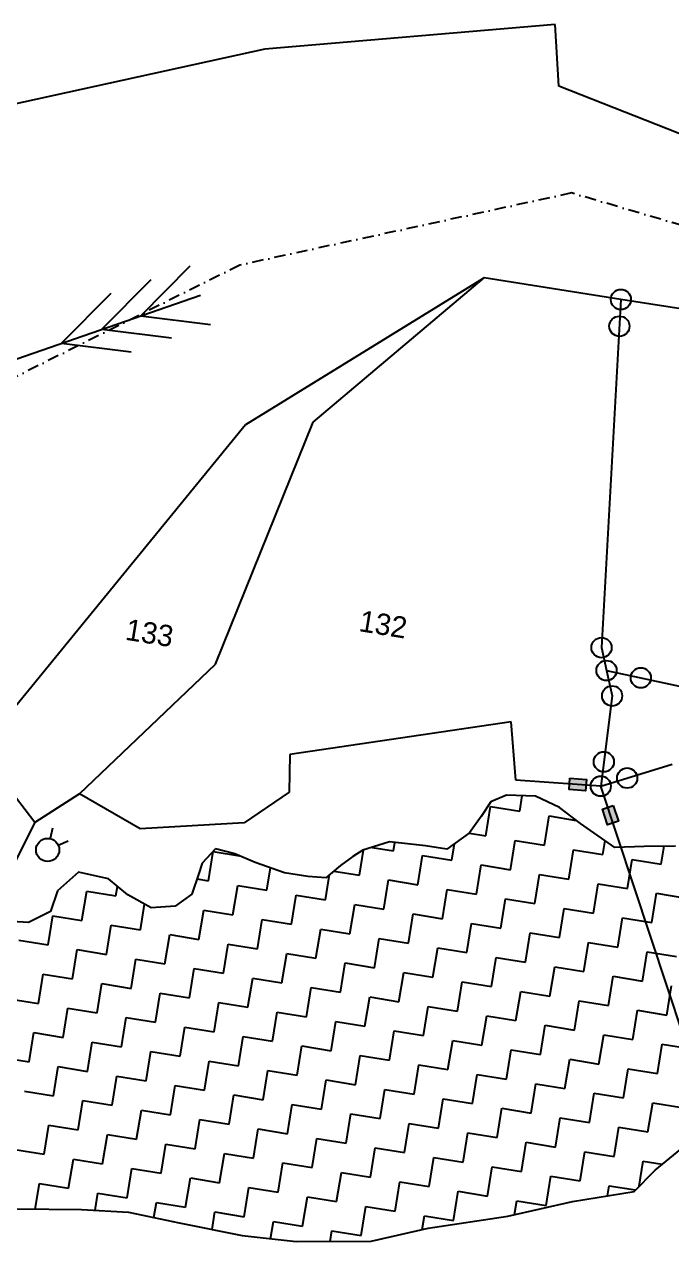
# Model space of a CAD drawing. Header units: metres. Extents: x 318079 to 324759, y 1863980 to 1868406.
# Drawn here: x 319495 to 319785, y 1867773 to 1868319 of the extents above; entities that cross this region are included whole.
import ezdxf

# ---------------------------------------------------------------- set-up
doc = ezdxf.new("R2010")
doc.units = ezdxf.units.M
doc.linetypes.add('DASHDOT', pattern=[1, 0.5, -0.25, 0, -0.25])
for name, color, linetype in [('POLY_HATCH', 12, 'Continuous'), ('POLY_PARCEL', 6, 'Continuous'), ('POLY_WATER', 4, 'Continuous'), ('TEXT_PARCEL', 7, 'Continuous'), ('V_BOUND_STREAM_LINE', 7, 'DASHDOT')]:
    doc.layers.add(name, color=color, linetype=linetype)
doc.styles.add('TEXT_MAP', font='')
doc.styles.get('TEXT_MAP').set_extended_font_data('Kruti Dev 050')

msp = doc.modelspace()

# ---------------------------------------------------------------- hatches: boundary and pattern name
for points in [[(319746.58, 1867975.32), (319746.95, 1867980.42), (319739.58, 1867980.95), (319739.21, 1867975.85)], [(319756.45, 1867960.07), (319761.31, 1867961.68), (319758.99, 1867968.69), (319754.13, 1867967.09)]]:
    msp.add_hatch(color=256).paths.add_polyline_path(points)

# ---------------------------------------------------------------- linework, layer by layer
for points in [[(319547.33, 1868188.26), (319569.46, 1868210.63)], [(319529.87, 1868182.21), (319551.99, 1868204.58)], [(319390.4, 1868133.87), (319574.01, 1868197.5)], [(319511.83, 1868175.96), (319533.96, 1868198.33)], [(319547.33, 1868188.26), (319578.55, 1868184.38)], [(319529.87, 1868182.21), (319561.09, 1868178.33)], [(319511.83, 1868175.96), (319543.06, 1868172.08)], [(319507.7, 1867958.54), (319506.68, 1867953.89)], [(319514.74, 1867952.68), (319510.35, 1867950.83)]]:
    msp.add_lwpolyline(points)
for points in [[(319739.58, 1867980.95), (319746.95, 1867980.42), (319746.58, 1867975.32), (319739.21, 1867975.85)], [(319758.99, 1867968.69), (319761.31, 1867961.68), (319756.45, 1867960.07), (319754.13, 1867967.09)]]:
    msp.add_lwpolyline(points, close=True)
for centre, radius in [((319762.44, 1868195.55), 4.52), ((319761.77, 1868183.54), 4.52), ((319753.73, 1868039.5), 4.52), ((319756, 1868029.23), 4.52), ((319771.37, 1868025.97), 4.52), ((319758.5, 1868017.85), 4.52), ((319754.79, 1867988.31), 4.52), ((319753.42, 1867977.39), 4.52), ((319765.24, 1867981.03), 4.52), ((319505.56, 1867948.82), 5.2)]:
    msp.add_circle(centre, radius)
at = {"layer": 'POLY_HATCH'}
for p, q in [((319704.22, 1867970.4), (319699.88, 1867963.76)), ((319711.24, 1867973.34), (319704.22, 1867970.4)), ((319724.24, 1867972.87), (319711.24, 1867973.34)), ((319734.88, 1867967.89), (319724.24, 1867972.87)), ((319744.33, 1867960.65), (319734.88, 1867967.89)), ((319699.88, 1867963.76), (319694.61, 1867956.45)), ((319759.77, 1867949.99), (319744.33, 1867960.65)), ((319694.61, 1867956.45), (319684.44, 1867949.12)), ((319580.77, 1867949.26), (319574.83, 1867942.88)), ((319589.4, 1867947.05), (319580.77, 1867949.26)), ((319646.77, 1867948.69), (319642.33, 1867945.83)), ((319658.82, 1867952.45), (319646.77, 1867948.69)), ((319674.88, 1867950.67), (319658.82, 1867952.45)), ((319684.44, 1867949.12), (319674.88, 1867950.67)), ((319772.9, 1867950.31), (319759.77, 1867949.99)), ((319786.83, 1867950.51), (319772.9, 1867950.31)), ((319574.83, 1867942.88), (319573.27, 1867938.24)), ((319598.58, 1867943.12), (319589.4, 1867947.05)), ((319611.73, 1867938.54), (319598.58, 1867943.12)), ((319642.33, 1867945.83), (319636.78, 1867941.83)), ((319519.41, 1867938.79), (319509.91, 1867930.54)), ((319532.82, 1867935.81), (319519.41, 1867938.79)), ((319573.27, 1867938.24), (319570.13, 1867928.96)), ((319622.08, 1867936.87), (319611.73, 1867938.54)), ((319636.78, 1867941.83), (319630.18, 1867936.38)), ((319541.48, 1867928.7), (319532.82, 1867935.81)), ((319630.18, 1867936.38), (319622.08, 1867936.87)), ((319509.91, 1867930.54), (319506.77, 1867921.26)), ((319551.99, 1867922.92), (319541.48, 1867928.7)), ((319570.13, 1867928.96), (319562.73, 1867923.63)), ((319506.77, 1867921.26), (319496.98, 1867916.31)), ((319562.73, 1867923.63), (319551.99, 1867922.92)), ((319496.98, 1867916.31), (319489.68, 1867916.68)), ((319777.74, 1867805.35), (319789.33, 1867814.65)), ((319768.35, 1867795.69), (319777.74, 1867805.35)), ((319740.75, 1867791.22), (319768.35, 1867795.69)), ((319711.71, 1867784.74), (319740.75, 1867791.22)), ((319491.67, 1867787.92), (319520.74, 1867787.69)), ((319520.74, 1867787.69), (319541.82, 1867786.51)), ((319541.82, 1867786.51), (319564.56, 1867781.72)), ((319676.13, 1867779.32), (319711.71, 1867784.74)), ((319564.56, 1867781.72), (319592.75, 1867776.04)), ((319650.54, 1867773.4), (319676.13, 1867779.32)), ((319592.75, 1867776.04), (319616.93, 1867773.25)), ((319616.93, 1867773.25), (319650.54, 1867773.4))]:
    msp.add_line(p, q, dxfattribs=at)
at = {"layer": 'POLY_HATCH', "linetype": 'Continuous'}
for p, q in [((319717.14, 1867966.19), (319718.26, 1867973.09)), ((319717.14, 1867966.19), (319718.26, 1867973.09)), ((319701.92, 1867955.2), (319704.04, 1867968.3)), ((319701.92, 1867955.2), (319704.04, 1867968.3)), ((319704.04, 1867968.3), (319717.14, 1867966.19)), ((319704.04, 1867968.3), (319717.14, 1867966.19)), ((319728.13, 1867950.96), (319730.25, 1867964.07)), ((319728.13, 1867950.96), (319730.25, 1867964.07)), ((319730.25, 1867964.07), (319742.44, 1867962.09)), ((319730.25, 1867964.07), (319742.44, 1867962.09)), ((319694.53, 1867956.39), (319701.92, 1867955.2)), ((319694.53, 1867956.39), (319701.92, 1867955.2)), ((319577.61, 1867934.96), (319579.73, 1867948.07)), ((319577.61, 1867934.96), (319579.73, 1867948.07)), ((319579.73, 1867948.07), (319591.46, 1867946.17)), ((319579.73, 1867948.07), (319591.46, 1867946.17)), ((319645.26, 1867937.47), (319647.09, 1867948.79)), ((319645.26, 1867937.47), (319647.09, 1867948.79)), ((319650.96, 1867949.99), (319660.48, 1867948.45)), ((319650.96, 1867949.99), (319660.48, 1867948.45)), ((319660.48, 1867948.45), (319661.09, 1867952.2)), ((319660.48, 1867948.45), (319661.09, 1867952.2)), ((319686.69, 1867944.21), (319687.89, 1867951.61)), ((319686.69, 1867944.21), (319687.89, 1867951.61)), ((319712.91, 1867939.97), (319715.03, 1867953.08)), ((319712.91, 1867939.97), (319715.03, 1867953.08)), ((319715.03, 1867953.08), (319728.13, 1867950.96)), ((319715.03, 1867953.08), (319728.13, 1867950.96)), ((319739.12, 1867935.73), (319741.24, 1867948.84)), ((319739.12, 1867935.73), (319741.24, 1867948.84)), ((319741.24, 1867948.84), (319754.34, 1867946.72)), ((319741.24, 1867948.84), (319754.34, 1867946.72)), ((319754.34, 1867946.72), (319755.36, 1867953.03)), ((319754.34, 1867946.72), (319755.36, 1867953.03)), ((319780.55, 1867942.48), (319781.84, 1867950.44)), ((319780.55, 1867942.48), (319781.84, 1867950.44)), ((319671.47, 1867933.23), (319673.59, 1867946.33)), ((319671.47, 1867933.23), (319673.59, 1867946.33)), ((319673.59, 1867946.33), (319686.69, 1867944.21)), ((319673.59, 1867946.33), (319686.69, 1867944.21)), ((319765.33, 1867931.5), (319767.45, 1867944.6)), ((319765.33, 1867931.5), (319767.45, 1867944.6)), ((319767.45, 1867944.6), (319780.55, 1867942.48)), ((319767.45, 1867944.6), (319780.55, 1867942.48)), ((319603.82, 1867930.72), (319605.44, 1867940.73)), ((319603.82, 1867930.72), (319605.44, 1867940.73)), ((319630.03, 1867926.48), (319631.86, 1867937.77)), ((319630.03, 1867926.48), (319631.86, 1867937.77)), ((319633.75, 1867939.33), (319645.26, 1867937.47)), ((319633.75, 1867939.33), (319645.26, 1867937.47)), ((319697.68, 1867928.99), (319699.8, 1867942.09)), ((319697.68, 1867928.99), (319699.8, 1867942.09)), ((319699.8, 1867942.09), (319712.91, 1867939.97)), ((319699.8, 1867942.09), (319712.91, 1867939.97)), ((319723.89, 1867924.75), (319726.01, 1867937.85)), ((319723.89, 1867924.75), (319726.01, 1867937.85)), ((319726.01, 1867937.85), (319739.12, 1867935.73)), ((319726.01, 1867937.85), (319739.12, 1867935.73)), ((319536.18, 1867928.22), (319536.87, 1867932.49)), ((319536.18, 1867928.22), (319536.87, 1867932.49)), ((319572.44, 1867935.8), (319577.61, 1867934.96)), ((319572.44, 1867935.8), (319577.61, 1867934.96)), ((319588.6, 1867919.74), (319590.72, 1867932.84)), ((319588.6, 1867919.74), (319590.72, 1867932.84)), ((319590.72, 1867932.84), (319603.82, 1867930.72)), ((319590.72, 1867932.84), (319603.82, 1867930.72)), ((319656.24, 1867922.24), (319658.36, 1867935.35)), ((319656.24, 1867922.24), (319658.36, 1867935.35)), ((319658.36, 1867935.35), (319671.47, 1867933.23)), ((319658.36, 1867935.35), (319671.47, 1867933.23)), ((319750.1, 1867920.51), (319752.22, 1867933.61)), ((319750.1, 1867920.51), (319752.22, 1867933.61)), ((319752.22, 1867933.61), (319765.33, 1867931.5)), ((319752.22, 1867933.61), (319765.33, 1867931.5)), ((319520.95, 1867917.23), (319523.07, 1867930.34)), ((319520.95, 1867917.23), (319523.07, 1867930.34)), ((319523.07, 1867930.34), (319536.18, 1867928.22)), ((319523.07, 1867930.34), (319536.18, 1867928.22)), ((319614.81, 1867915.5), (319616.93, 1867928.6)), ((319614.81, 1867915.5), (319616.93, 1867928.6)), ((319616.93, 1867928.6), (319630.03, 1867926.48)), ((319616.93, 1867928.6), (319630.03, 1867926.48)), ((319682.45, 1867918), (319684.57, 1867931.11)), ((319682.45, 1867918), (319684.57, 1867931.11)), ((319684.57, 1867931.11), (319697.68, 1867928.99)), ((319684.57, 1867931.11), (319697.68, 1867928.99)), ((319708.67, 1867913.76), (319710.79, 1867926.87)), ((319708.67, 1867913.76), (319710.79, 1867926.87)), ((319710.79, 1867926.87), (319723.89, 1867924.75)), ((319710.79, 1867926.87), (319723.89, 1867924.75)), ((319776.31, 1867916.27), (319778.43, 1867929.38)), ((319776.31, 1867916.27), (319778.43, 1867929.38)), ((319778.43, 1867929.38), (319791.54, 1867927.26)), ((319778.43, 1867929.38), (319791.54, 1867927.26)), ((319547.16, 1867912.99), (319549.03, 1867924.54)), ((319547.16, 1867912.99), (319549.03, 1867924.54)), ((319573.37, 1867908.75), (319575.49, 1867921.86)), ((319573.37, 1867908.75), (319575.49, 1867921.86)), ((319575.49, 1867921.86), (319588.6, 1867919.74)), ((319575.49, 1867921.86), (319588.6, 1867919.74)), ((319641.02, 1867911.26), (319643.14, 1867924.36)), ((319641.02, 1867911.26), (319643.14, 1867924.36)), ((319643.14, 1867924.36), (319656.24, 1867922.24)), ((319643.14, 1867924.36), (319656.24, 1867922.24)), ((319734.88, 1867909.52), (319737, 1867922.63)), ((319734.88, 1867909.52), (319737, 1867922.63)), ((319737, 1867922.63), (319750.1, 1867920.51)), ((319737, 1867922.63), (319750.1, 1867920.51)), ((319505.73, 1867906.25), (319507.85, 1867919.35)), ((319505.73, 1867906.25), (319507.85, 1867919.35)), ((319507.85, 1867919.35), (319520.95, 1867917.23)), ((319507.85, 1867919.35), (319520.95, 1867917.23)), ((319531.94, 1867902.01), (319534.06, 1867915.11)), ((319531.94, 1867902.01), (319534.06, 1867915.11)), ((319534.06, 1867915.11), (319547.16, 1867912.99)), ((319534.06, 1867915.11), (319547.16, 1867912.99)), ((319599.58, 1867904.51), (319601.7, 1867917.62)), ((319599.58, 1867904.51), (319601.7, 1867917.62)), ((319601.7, 1867917.62), (319614.81, 1867915.5)), ((319601.7, 1867917.62), (319614.81, 1867915.5)), ((319667.23, 1867907.02), (319669.35, 1867920.12)), ((319667.23, 1867907.02), (319669.35, 1867920.12)), ((319669.35, 1867920.12), (319682.45, 1867918)), ((319669.35, 1867920.12), (319682.45, 1867918)), ((319693.44, 1867902.78), (319695.56, 1867915.88)), ((319693.44, 1867902.78), (319695.56, 1867915.88)), ((319695.56, 1867915.88), (319708.67, 1867913.76)), ((319695.56, 1867915.88), (319708.67, 1867913.76)), ((319761.09, 1867905.28), (319763.21, 1867918.39)), ((319761.09, 1867905.28), (319763.21, 1867918.39)), ((319763.21, 1867918.39), (319776.31, 1867916.27)), ((319763.21, 1867918.39), (319776.31, 1867916.27)), ((319558.15, 1867897.77), (319560.27, 1867910.87)), ((319558.15, 1867897.77), (319560.27, 1867910.87)), ((319560.27, 1867910.87), (319573.37, 1867908.75)), ((319560.27, 1867910.87), (319573.37, 1867908.75)), ((319625.79, 1867900.27), (319627.91, 1867913.38)), ((319625.79, 1867900.27), (319627.91, 1867913.38)), ((319627.91, 1867913.38), (319641.02, 1867911.26)), ((319627.91, 1867913.38), (319641.02, 1867911.26)), ((319719.65, 1867898.54), (319721.77, 1867911.64)), ((319719.65, 1867898.54), (319721.77, 1867911.64)), ((319721.77, 1867911.64), (319734.88, 1867909.52)), ((319721.77, 1867911.64), (319734.88, 1867909.52)), ((319492.62, 1867908.37), (319505.73, 1867906.25)), ((319492.62, 1867908.37), (319505.73, 1867906.25)), ((319584.36, 1867893.53), (319586.48, 1867906.63)), ((319584.36, 1867893.53), (319586.48, 1867906.63)), ((319586.48, 1867906.63), (319599.58, 1867904.51)), ((319586.48, 1867906.63), (319599.58, 1867904.51)), ((319652, 1867896.03), (319654.12, 1867909.14)), ((319652, 1867896.03), (319654.12, 1867909.14)), ((319654.12, 1867909.14), (319667.23, 1867907.02)), ((319654.12, 1867909.14), (319667.23, 1867907.02)), ((319678.22, 1867891.79), (319680.34, 1867904.9)), ((319678.22, 1867891.79), (319680.34, 1867904.9)), ((319680.34, 1867904.9), (319693.44, 1867902.78)), ((319680.34, 1867904.9), (319693.44, 1867902.78)), ((319745.86, 1867894.3), (319747.98, 1867907.4)), ((319745.86, 1867894.3), (319747.98, 1867907.4)), ((319747.98, 1867907.4), (319761.09, 1867905.28)), ((319747.98, 1867907.4), (319761.09, 1867905.28)), ((319516.71, 1867891.02), (319518.83, 1867904.13)), ((319516.71, 1867891.02), (319518.83, 1867904.13)), ((319518.83, 1867904.13), (319531.94, 1867902.01)), ((319518.83, 1867904.13), (319531.94, 1867902.01)), ((319542.92, 1867886.78), (319545.04, 1867899.89)), ((319542.92, 1867886.78), (319545.04, 1867899.89)), ((319545.04, 1867899.89), (319558.15, 1867897.77)), ((319545.04, 1867899.89), (319558.15, 1867897.77)), ((319610.57, 1867889.29), (319612.69, 1867902.39)), ((319610.57, 1867889.29), (319612.69, 1867902.39)), ((319612.69, 1867902.39), (319625.79, 1867900.27)), ((319612.69, 1867902.39), (319625.79, 1867900.27)), ((319704.43, 1867887.55), (319706.55, 1867900.66)), ((319704.43, 1867887.55), (319706.55, 1867900.66)), ((319706.55, 1867900.66), (319719.65, 1867898.54)), ((319706.55, 1867900.66), (319719.65, 1867898.54)), ((319772.07, 1867890.06), (319774.19, 1867903.16)), ((319772.07, 1867890.06), (319774.19, 1867903.16)), ((319774.19, 1867903.16), (319787.3, 1867901.04)), ((319774.19, 1867903.16), (319787.3, 1867901.04)), ((319569.13, 1867882.54), (319571.25, 1867895.65)), ((319569.13, 1867882.54), (319571.25, 1867895.65)), ((319571.25, 1867895.65), (319584.36, 1867893.53)), ((319571.25, 1867895.65), (319584.36, 1867893.53)), ((319636.78, 1867885.05), (319638.9, 1867898.15)), ((319636.78, 1867885.05), (319638.9, 1867898.15)), ((319638.9, 1867898.15), (319652, 1867896.03)), ((319638.9, 1867898.15), (319652, 1867896.03)), ((319662.99, 1867880.81), (319665.11, 1867893.91)), ((319662.99, 1867880.81), (319665.11, 1867893.91)), ((319665.11, 1867893.91), (319678.22, 1867891.79)), ((319665.11, 1867893.91), (319678.22, 1867891.79)), ((319730.64, 1867883.31), (319732.76, 1867896.42)), ((319730.64, 1867883.31), (319732.76, 1867896.42)), ((319732.76, 1867896.42), (319745.86, 1867894.3)), ((319732.76, 1867896.42), (319745.86, 1867894.3)), ((319501.49, 1867880.03), (319503.61, 1867893.14)), ((319501.49, 1867880.03), (319503.61, 1867893.14)), ((319503.61, 1867893.14), (319516.71, 1867891.02)), ((319503.61, 1867893.14), (319516.71, 1867891.02)), ((319527.7, 1867875.79), (319529.82, 1867888.9)), ((319527.7, 1867875.79), (319529.82, 1867888.9)), ((319529.82, 1867888.9), (319542.92, 1867886.78)), ((319529.82, 1867888.9), (319542.92, 1867886.78)), ((319595.34, 1867878.3), (319597.46, 1867891.41)), ((319595.34, 1867878.3), (319597.46, 1867891.41)), ((319597.46, 1867891.41), (319610.57, 1867889.29)), ((319597.46, 1867891.41), (319610.57, 1867889.29)), ((319689.2, 1867876.57), (319691.32, 1867889.67)), ((319689.2, 1867876.57), (319691.32, 1867889.67)), ((319691.32, 1867889.67), (319704.43, 1867887.55)), ((319691.32, 1867889.67), (319704.43, 1867887.55)), ((319756.85, 1867879.07), (319758.97, 1867892.18)), ((319756.85, 1867879.07), (319758.97, 1867892.18)), ((319758.97, 1867892.18), (319772.07, 1867890.06)), ((319758.97, 1867892.18), (319772.07, 1867890.06)), ((319783.06, 1867874.83), (319785.18, 1867887.94)), ((319783.06, 1867874.83), (319785.18, 1867887.94)), ((319553.91, 1867871.56), (319556.03, 1867884.66)), ((319553.91, 1867871.56), (319556.03, 1867884.66)), ((319556.03, 1867884.66), (319569.13, 1867882.54)), ((319556.03, 1867884.66), (319569.13, 1867882.54)), ((319621.55, 1867874.06), (319623.67, 1867887.17)), ((319621.55, 1867874.06), (319623.67, 1867887.17)), ((319623.67, 1867887.17), (319636.78, 1867885.05)), ((319623.67, 1867887.17), (319636.78, 1867885.05)), ((319647.77, 1867869.82), (319649.88, 1867882.93)), ((319647.77, 1867869.82), (319649.88, 1867882.93)), ((319649.88, 1867882.93), (319662.99, 1867880.81)), ((319649.88, 1867882.93), (319662.99, 1867880.81)), ((319715.41, 1867872.33), (319717.53, 1867885.43)), ((319715.41, 1867872.33), (319717.53, 1867885.43)), ((319717.53, 1867885.43), (319730.64, 1867883.31)), ((319717.53, 1867885.43), (319730.64, 1867883.31)), ((319488.38, 1867882.15), (319501.49, 1867880.03)), ((319488.38, 1867882.15), (319501.49, 1867880.03)), ((319512.47, 1867864.81), (319514.59, 1867877.91)), ((319512.47, 1867864.81), (319514.59, 1867877.91)), ((319514.59, 1867877.91), (319527.7, 1867875.79)), ((319514.59, 1867877.91), (319527.7, 1867875.79)), ((319580.12, 1867867.32), (319582.24, 1867880.42)), ((319580.12, 1867867.32), (319582.24, 1867880.42)), ((319582.24, 1867880.42), (319595.34, 1867878.3)), ((319582.24, 1867880.42), (319595.34, 1867878.3)), ((319673.98, 1867865.58), (319676.1, 1867878.69)), ((319673.98, 1867865.58), (319676.1, 1867878.69)), ((319676.1, 1867878.69), (319689.2, 1867876.57)), ((319676.1, 1867878.69), (319689.2, 1867876.57)), ((319741.62, 1867868.09), (319743.74, 1867881.19)), ((319741.62, 1867868.09), (319743.74, 1867881.19)), ((319743.74, 1867881.19), (319756.85, 1867879.07)), ((319743.74, 1867881.19), (319756.85, 1867879.07)), ((319767.83, 1867863.85), (319769.95, 1867876.95)), ((319767.83, 1867863.85), (319769.95, 1867876.95)), ((319769.95, 1867876.95), (319783.06, 1867874.83)), ((319769.95, 1867876.95), (319783.06, 1867874.83)), ((319538.68, 1867860.57), (319540.8, 1867873.68)), ((319538.68, 1867860.57), (319540.8, 1867873.68)), ((319540.8, 1867873.68), (319553.91, 1867871.56)), ((319540.8, 1867873.68), (319553.91, 1867871.56)), ((319606.33, 1867863.08), (319608.45, 1867876.18)), ((319606.33, 1867863.08), (319608.45, 1867876.18)), ((319608.45, 1867876.18), (319621.55, 1867874.06)), ((319608.45, 1867876.18), (319621.55, 1867874.06)), ((319632.54, 1867858.84), (319634.66, 1867871.94)), ((319632.54, 1867858.84), (319634.66, 1867871.94)), ((319634.66, 1867871.94), (319647.77, 1867869.82)), ((319634.66, 1867871.94), (319647.77, 1867869.82)), ((319700.19, 1867861.34), (319702.31, 1867874.45)), ((319700.19, 1867861.34), (319702.31, 1867874.45)), ((319702.31, 1867874.45), (319715.41, 1867872.33)), ((319702.31, 1867874.45), (319715.41, 1867872.33)), ((319497.25, 1867853.82), (319499.37, 1867866.93)), ((319497.25, 1867853.82), (319499.37, 1867866.93)), ((319499.37, 1867866.93), (319512.47, 1867864.81)), ((319499.37, 1867866.93), (319512.47, 1867864.81)), ((319564.89, 1867856.33), (319567.01, 1867869.44)), ((319564.89, 1867856.33), (319567.01, 1867869.44)), ((319567.01, 1867869.44), (319580.12, 1867867.32)), ((319567.01, 1867869.44), (319580.12, 1867867.32)), ((319658.75, 1867854.6), (319660.87, 1867867.7)), ((319658.75, 1867854.6), (319660.87, 1867867.7)), ((319660.87, 1867867.7), (319673.98, 1867865.58)), ((319660.87, 1867867.7), (319673.98, 1867865.58)), ((319726.4, 1867857.1), (319728.52, 1867870.21)), ((319726.4, 1867857.1), (319728.52, 1867870.21)), ((319728.52, 1867870.21), (319741.62, 1867868.09)), ((319728.52, 1867870.21), (319741.62, 1867868.09)), ((319752.61, 1867852.86), (319754.73, 1867865.97)), ((319752.61, 1867852.86), (319754.73, 1867865.97)), ((319754.73, 1867865.97), (319767.83, 1867863.85)), ((319754.73, 1867865.97), (319767.83, 1867863.85)), ((319523.46, 1867849.58), (319525.58, 1867862.69)), ((319523.46, 1867849.58), (319525.58, 1867862.69)), ((319525.58, 1867862.69), (319538.68, 1867860.57)), ((319525.58, 1867862.69), (319538.68, 1867860.57)), ((319591.1, 1867852.09), (319593.22, 1867865.2)), ((319591.1, 1867852.09), (319593.22, 1867865.2)), ((319593.22, 1867865.2), (319606.33, 1867863.08)), ((319593.22, 1867865.2), (319606.33, 1867863.08)), ((319617.31, 1867847.85), (319619.43, 1867860.96)), ((319617.31, 1867847.85), (319619.43, 1867860.96)), ((319619.43, 1867860.96), (319632.54, 1867858.84)), ((319619.43, 1867860.96), (319632.54, 1867858.84)), ((319684.96, 1867850.36), (319687.08, 1867863.46)), ((319684.96, 1867850.36), (319687.08, 1867863.46)), ((319687.08, 1867863.46), (319700.19, 1867861.34)), ((319687.08, 1867863.46), (319700.19, 1867861.34)), ((319778.82, 1867848.62), (319780.94, 1867861.73)), ((319778.82, 1867848.62), (319780.94, 1867861.73)), ((319780.94, 1867861.73), (319794.04, 1867859.61)), ((319780.94, 1867861.73), (319794.04, 1867859.61)), ((319484.14, 1867855.94), (319497.25, 1867853.82)), ((319484.14, 1867855.94), (319497.25, 1867853.82)), ((319549.67, 1867845.34), (319551.79, 1867858.45)), ((319549.67, 1867845.34), (319551.79, 1867858.45)), ((319551.79, 1867858.45), (319564.89, 1867856.33)), ((319551.79, 1867858.45), (319564.89, 1867856.33)), ((319643.53, 1867843.61), (319645.65, 1867856.72)), ((319643.53, 1867843.61), (319645.65, 1867856.72)), ((319645.65, 1867856.72), (319658.75, 1867854.6)), ((319645.65, 1867856.72), (319658.75, 1867854.6)), ((319711.17, 1867846.12), (319713.29, 1867859.22)), ((319711.17, 1867846.12), (319713.29, 1867859.22)), ((319713.29, 1867859.22), (319726.4, 1867857.1)), ((319713.29, 1867859.22), (319726.4, 1867857.1)), ((319508.23, 1867838.6), (319510.35, 1867851.7)), ((319508.23, 1867838.6), (319510.35, 1867851.7)), ((319510.35, 1867851.7), (319523.46, 1867849.58)), ((319510.35, 1867851.7), (319523.46, 1867849.58)), ((319575.88, 1867841.11), (319578, 1867854.21)), ((319575.88, 1867841.11), (319578, 1867854.21)), ((319578, 1867854.21), (319591.1, 1867852.09)), ((319578, 1867854.21), (319591.1, 1867852.09)), ((319602.09, 1867836.87), (319604.21, 1867849.97)), ((319602.09, 1867836.87), (319604.21, 1867849.97)), ((319604.21, 1867849.97), (319617.31, 1867847.85)), ((319604.21, 1867849.97), (319617.31, 1867847.85)), ((319669.74, 1867839.37), (319671.86, 1867852.48)), ((319669.74, 1867839.37), (319671.86, 1867852.48)), ((319671.86, 1867852.48), (319684.96, 1867850.36)), ((319671.86, 1867852.48), (319684.96, 1867850.36)), ((319737.38, 1867841.88), (319739.5, 1867854.98)), ((319737.38, 1867841.88), (319739.5, 1867854.98)), ((319739.5, 1867854.98), (319752.61, 1867852.86)), ((319739.5, 1867854.98), (319752.61, 1867852.86)), ((319763.59, 1867837.64), (319765.71, 1867850.74)), ((319763.59, 1867837.64), (319765.71, 1867850.74)), ((319765.71, 1867850.74), (319778.82, 1867848.62)), ((319765.71, 1867850.74), (319778.82, 1867848.62)), ((319534.44, 1867834.36), (319536.56, 1867847.46)), ((319534.44, 1867834.36), (319536.56, 1867847.46)), ((319536.56, 1867847.46), (319549.67, 1867845.34)), ((319536.56, 1867847.46), (319549.67, 1867845.34)), ((319628.3, 1867832.63), (319630.42, 1867845.73)), ((319628.3, 1867832.63), (319630.42, 1867845.73)), ((319630.42, 1867845.73), (319643.53, 1867843.61)), ((319630.42, 1867845.73), (319643.53, 1867843.61)), ((319695.95, 1867835.13), (319698.07, 1867848.24)), ((319695.95, 1867835.13), (319698.07, 1867848.24)), ((319698.07, 1867848.24), (319711.17, 1867846.12)), ((319698.07, 1867848.24), (319711.17, 1867846.12)), ((319495.13, 1867840.72), (319508.23, 1867838.6)), ((319495.13, 1867840.72), (319508.23, 1867838.6)), ((319560.65, 1867830.12), (319562.77, 1867843.22)), ((319560.65, 1867830.12), (319562.77, 1867843.22)), ((319562.77, 1867843.22), (319575.88, 1867841.11)), ((319562.77, 1867843.22), (319575.88, 1867841.11)), ((319586.86, 1867825.88), (319588.98, 1867838.99)), ((319586.86, 1867825.88), (319588.98, 1867838.99)), ((319588.98, 1867838.99), (319602.09, 1867836.87)), ((319588.98, 1867838.99), (319602.09, 1867836.87)), ((319654.51, 1867828.39), (319656.63, 1867841.49)), ((319654.51, 1867828.39), (319656.63, 1867841.49)), ((319656.63, 1867841.49), (319669.74, 1867839.37)), ((319656.63, 1867841.49), (319669.74, 1867839.37)), ((319722.16, 1867830.89), (319724.28, 1867844)), ((319722.16, 1867830.89), (319724.28, 1867844)), ((319724.28, 1867844), (319737.38, 1867841.88)), ((319724.28, 1867844), (319737.38, 1867841.88)), ((319748.37, 1867826.65), (319750.49, 1867839.76)), ((319748.37, 1867826.65), (319750.49, 1867839.76)), ((319750.49, 1867839.76), (319763.59, 1867837.64)), ((319750.49, 1867839.76), (319763.59, 1867837.64)), ((319519.22, 1867823.37), (319521.34, 1867836.48)), ((319519.22, 1867823.37), (319521.34, 1867836.48)), ((319521.34, 1867836.48), (319534.44, 1867834.36)), ((319521.34, 1867836.48), (319534.44, 1867834.36)), ((319613.08, 1867821.64), (319615.19, 1867834.75)), ((319613.08, 1867821.64), (319615.19, 1867834.75)), ((319615.19, 1867834.75), (319628.3, 1867832.63)), ((319615.19, 1867834.75), (319628.3, 1867832.63)), ((319680.72, 1867824.15), (319682.84, 1867837.25)), ((319680.72, 1867824.15), (319682.84, 1867837.25)), ((319682.84, 1867837.25), (319695.95, 1867835.13)), ((319682.84, 1867837.25), (319695.95, 1867835.13)), ((319774.58, 1867822.41), (319776.7, 1867835.52)), ((319774.58, 1867822.41), (319776.7, 1867835.52)), ((319776.7, 1867835.52), (319789.8, 1867833.4)), ((319776.7, 1867835.52), (319789.8, 1867833.4)), ((319545.43, 1867819.13), (319547.55, 1867832.24)), ((319545.43, 1867819.13), (319547.55, 1867832.24)), ((319547.55, 1867832.24), (319560.65, 1867830.12)), ((319547.55, 1867832.24), (319560.65, 1867830.12)), ((319571.64, 1867814.89), (319573.76, 1867828)), ((319571.64, 1867814.89), (319573.76, 1867828)), ((319573.76, 1867828), (319586.86, 1867825.88)), ((319573.76, 1867828), (319586.86, 1867825.88)), ((319639.29, 1867817.4), (319641.41, 1867830.51)), ((319639.29, 1867817.4), (319641.41, 1867830.51)), ((319641.41, 1867830.51), (319654.51, 1867828.39)), ((319641.41, 1867830.51), (319654.51, 1867828.39)), ((319706.93, 1867819.91), (319709.05, 1867833.01)), ((319706.93, 1867819.91), (319709.05, 1867833.01)), ((319709.05, 1867833.01), (319722.16, 1867830.89)), ((319709.05, 1867833.01), (319722.16, 1867830.89)), ((319733.14, 1867815.67), (319735.26, 1867828.77)), ((319733.14, 1867815.67), (319735.26, 1867828.77)), ((319735.26, 1867828.77), (319748.37, 1867826.65)), ((319735.26, 1867828.77), (319748.37, 1867826.65)), ((319503.99, 1867812.39), (319506.11, 1867825.49)), ((319503.99, 1867812.39), (319506.11, 1867825.49)), ((319506.11, 1867825.49), (319519.22, 1867823.37)), ((319506.11, 1867825.49), (319519.22, 1867823.37)), ((319597.85, 1867810.65), (319599.97, 1867823.76)), ((319597.85, 1867810.65), (319599.97, 1867823.76)), ((319599.97, 1867823.76), (319613.08, 1867821.64)), ((319599.97, 1867823.76), (319613.08, 1867821.64)), ((319665.5, 1867813.16), (319667.62, 1867826.27)), ((319665.5, 1867813.16), (319667.62, 1867826.27)), ((319667.62, 1867826.27), (319680.72, 1867824.15)), ((319667.62, 1867826.27), (319680.72, 1867824.15)), ((319759.35, 1867811.43), (319761.47, 1867824.53)), ((319759.35, 1867811.43), (319761.47, 1867824.53)), ((319761.47, 1867824.53), (319774.58, 1867822.41)), ((319761.47, 1867824.53), (319774.58, 1867822.41)), ((319530.2, 1867808.15), (319532.32, 1867821.25)), ((319530.2, 1867808.15), (319532.32, 1867821.25)), ((319532.32, 1867821.25), (319545.43, 1867819.13)), ((319532.32, 1867821.25), (319545.43, 1867819.13)), ((319556.41, 1867803.91), (319558.53, 1867817.01)), ((319556.41, 1867803.91), (319558.53, 1867817.01)), ((319558.53, 1867817.01), (319571.64, 1867814.89)), ((319558.53, 1867817.01), (319571.64, 1867814.89)), ((319624.06, 1867806.42), (319626.18, 1867819.52)), ((319624.06, 1867806.42), (319626.18, 1867819.52)), ((319626.18, 1867819.52), (319639.29, 1867817.4)), ((319626.18, 1867819.52), (319639.29, 1867817.4)), ((319691.71, 1867808.92), (319693.83, 1867822.03)), ((319691.71, 1867808.92), (319693.83, 1867822.03)), ((319693.83, 1867822.03), (319706.93, 1867819.91)), ((319693.83, 1867822.03), (319706.93, 1867819.91)), ((319717.92, 1867804.68), (319720.04, 1867817.79)), ((319717.92, 1867804.68), (319720.04, 1867817.79)), ((319720.04, 1867817.79), (319733.14, 1867815.67)), ((319720.04, 1867817.79), (319733.14, 1867815.67)), ((319490.89, 1867814.51), (319503.99, 1867812.39)), ((319490.89, 1867814.51), (319503.99, 1867812.39)), ((319582.62, 1867799.67), (319584.74, 1867812.77)), ((319582.62, 1867799.67), (319584.74, 1867812.77)), ((319584.74, 1867812.77), (319597.85, 1867810.65)), ((319584.74, 1867812.77), (319597.85, 1867810.65)), ((319650.27, 1867802.18), (319652.39, 1867815.28)), ((319650.27, 1867802.18), (319652.39, 1867815.28)), ((319652.39, 1867815.28), (319665.5, 1867813.16)), ((319652.39, 1867815.28), (319665.5, 1867813.16)), ((319744.13, 1867800.44), (319746.25, 1867813.55)), ((319744.13, 1867800.44), (319746.25, 1867813.55)), ((319746.25, 1867813.55), (319759.35, 1867811.43)), ((319746.25, 1867813.55), (319759.35, 1867811.43)), ((319514.98, 1867797.16), (319517.1, 1867810.27)), ((319514.98, 1867797.16), (319517.1, 1867810.27)), ((319517.1, 1867810.27), (319530.2, 1867808.15)), ((319517.1, 1867810.27), (319530.2, 1867808.15)), ((319541.19, 1867792.92), (319543.31, 1867806.03)), ((319541.19, 1867792.92), (319543.31, 1867806.03)), ((319543.31, 1867806.03), (319556.41, 1867803.91)), ((319543.31, 1867806.03), (319556.41, 1867803.91)), ((319608.84, 1867795.43), (319610.96, 1867808.53)), ((319608.84, 1867795.43), (319610.96, 1867808.53)), ((319610.96, 1867808.53), (319624.06, 1867806.42)), ((319610.96, 1867808.53), (319624.06, 1867806.42)), ((319676.48, 1867797.94), (319678.6, 1867811.04)), ((319676.48, 1867797.94), (319678.6, 1867811.04)), ((319678.6, 1867811.04), (319691.71, 1867808.92)), ((319678.6, 1867811.04), (319691.71, 1867808.92)), ((319702.69, 1867793.7), (319704.81, 1867806.8)), ((319702.69, 1867793.7), (319704.81, 1867806.8)), ((319704.81, 1867806.8), (319717.92, 1867804.68)), ((319704.81, 1867806.8), (319717.92, 1867804.68)), ((319770.64, 1867798.05), (319772.46, 1867809.31)), ((319770.64, 1867798.05), (319772.46, 1867809.31)), ((319772.46, 1867809.31), (319780.96, 1867807.93)), ((319772.46, 1867809.31), (319780.96, 1867807.93)), ((319567.4, 1867788.68), (319569.52, 1867801.79)), ((319567.4, 1867788.68), (319569.52, 1867801.79)), ((319569.52, 1867801.79), (319582.62, 1867799.67)), ((319569.52, 1867801.79), (319582.62, 1867799.67)), ((319635.05, 1867791.19), (319637.17, 1867804.3)), ((319635.05, 1867791.19), (319637.17, 1867804.3)), ((319637.17, 1867804.3), (319650.27, 1867802.18)), ((319637.17, 1867804.3), (319650.27, 1867802.18)), ((319728.9, 1867789.46), (319731.02, 1867802.56)), ((319728.9, 1867789.46), (319731.02, 1867802.56)), ((319731.02, 1867802.56), (319744.13, 1867800.44)), ((319731.02, 1867802.56), (319744.13, 1867800.44)), ((319500.02, 1867787.85), (319501.87, 1867799.28)), ((319500.02, 1867787.85), (319501.87, 1867799.28)), ((319501.87, 1867799.28), (319514.98, 1867797.16)), ((319501.87, 1867799.28), (319514.98, 1867797.16)), ((319526.84, 1867787.35), (319528.08, 1867795.04)), ((319526.84, 1867787.35), (319528.08, 1867795.04)), ((319528.08, 1867795.04), (319541.19, 1867792.92)), ((319528.08, 1867795.04), (319541.19, 1867792.92)), ((319593.61, 1867784.44), (319595.73, 1867797.55)), ((319593.61, 1867784.44), (319595.73, 1867797.55)), ((319595.73, 1867797.55), (319608.84, 1867795.43)), ((319595.73, 1867797.55), (319608.84, 1867795.43)), ((319661.26, 1867786.95), (319663.38, 1867800.06)), ((319661.26, 1867786.95), (319663.38, 1867800.06)), ((319663.38, 1867800.06), (319676.48, 1867797.94)), ((319663.38, 1867800.06), (319676.48, 1867797.94)), ((319687.47, 1867782.71), (319689.59, 1867795.82)), ((319687.47, 1867782.71), (319689.59, 1867795.82)), ((319689.59, 1867795.82), (319702.69, 1867793.7)), ((319689.59, 1867795.82), (319702.69, 1867793.7)), ((319756.5, 1867793.77), (319757.23, 1867798.32)), ((319756.5, 1867793.77), (319757.23, 1867798.32)), ((319757.23, 1867798.32), (319769.04, 1867796.41)), ((319757.23, 1867798.32), (319769.04, 1867796.41)), ((319553.21, 1867784.11), (319554.29, 1867790.8)), ((319553.21, 1867784.11), (319554.29, 1867790.8)), ((319554.29, 1867790.8), (319567.4, 1867788.68)), ((319554.29, 1867790.8), (319567.4, 1867788.68)), ((319619.82, 1867780.2), (319621.94, 1867793.31)), ((319619.82, 1867780.2), (319621.94, 1867793.31)), ((319621.94, 1867793.31), (319635.05, 1867791.19)), ((319621.94, 1867793.31), (319635.05, 1867791.19)), ((319714.8, 1867785.43), (319715.8, 1867791.58)), ((319714.8, 1867785.43), (319715.8, 1867791.58)), ((319715.8, 1867791.58), (319728.9, 1867789.46)), ((319715.8, 1867791.58), (319728.9, 1867789.46)), ((319579.24, 1867778.76), (319580.51, 1867786.56)), ((319579.24, 1867778.76), (319580.51, 1867786.56)), ((319580.51, 1867786.56), (319593.61, 1867784.44)), ((319580.51, 1867786.56), (319593.61, 1867784.44)), ((319646.03, 1867775.96), (319648.15, 1867789.07)), ((319646.03, 1867775.96), (319648.15, 1867789.07)), ((319648.15, 1867789.07), (319661.26, 1867786.95)), ((319648.15, 1867789.07), (319661.26, 1867786.95)), ((319673.37, 1867778.68), (319674.36, 1867784.83)), ((319673.37, 1867778.68), (319674.36, 1867784.83)), ((319674.36, 1867784.83), (319687.47, 1867782.71)), ((319674.36, 1867784.83), (319687.47, 1867782.71)), ((319605.46, 1867774.57), (319606.72, 1867782.32)), ((319605.46, 1867774.57), (319606.72, 1867782.32)), ((319606.72, 1867782.32), (319619.82, 1867780.2)), ((319606.72, 1867782.32), (319619.82, 1867780.2)), ((319632.15, 1867773.32), (319632.93, 1867778.08)), ((319632.15, 1867773.32), (319632.93, 1867778.08)), ((319632.93, 1867778.08), (319646.03, 1867775.96)), ((319632.93, 1867778.08), (319646.03, 1867775.96))]:
    msp.add_line(p, q, dxfattribs=at)
at = {"layer": 'POLY_PARCEL'}
for p, q in [((319624.61, 1868140.52), (319701.18, 1868205.22)), ((319762.44, 1868195.55), (319753.73, 1868039.5)), ((319580.79, 1868032.02), (319624.61, 1868140.52)), ((319753.73, 1868039.5), (319756, 1868029.23)), ((319519.81, 1867973.9), (319580.79, 1868032.02)), ((319756, 1868029.23), (319758.5, 1868017.85)), ((319756, 1868029.23), (319790.77, 1868021.85)), ((319758.5, 1868017.85), (319753.42, 1867977.39)), ((319713.32, 1868006.21), (319614.15, 1867991.66)), ((319715.43, 1867980.14), (319713.32, 1868006.21)), ((319499.75, 1867961.12), (319475.03, 1867993.52)), ((319614.15, 1867991.66), (319613.84, 1867974.71)), ((319753.42, 1867977.39), (319785.48, 1867987.27)), ((319753.42, 1867977.39), (319715.43, 1867980.14)), ((319806.34, 1867817.31), (319753.42, 1867977.39)), ((319519.81, 1867973.9), (319499.75, 1867961.12)), ((319546.97, 1867958.33), (319519.81, 1867973.9)), ((319613.84, 1867974.71), (319593.62, 1867960.99)), ((319499.75, 1867961.12), (319407.57, 1867778.32)), ((319593.62, 1867960.99), (319546.97, 1867958.33))]:
    msp.add_line(p, q, dxfattribs=at)
at = {"layer": 'POLY_WATER'}
for p, q in [((319732.97, 1868318.87), (319602.88, 1868307.7)), ((319734.63, 1868291.18), (319732.97, 1868318.87)), ((319602.88, 1868307.7), (319451.08, 1868274.48)), ((319919.65, 1868218.13), (319734.63, 1868291.18)), ((319701.18, 1868205.22), (319594.25, 1868139.34)), ((319762.44, 1868195.55), (319701.18, 1868205.22)), ((319814.99, 1868187.25), (319762.44, 1868195.55)), ((319594.25, 1868139.34), (319475.03, 1867993.52))]:
    msp.add_line(p, q, dxfattribs=at)
at = {"layer": 'V_BOUND_STREAM_LINE', "ltscale": 10}
for p, q in [((319740.33, 1868243.29), (319591.66, 1868210.97)), ((319877.27, 1868203.15), (319740.33, 1868243.29)), ((319591.66, 1868210.97), (319417.36, 1868124.03))]:
    msp.add_line(p, q, dxfattribs=at)

# ---------------------------------------------------------------- texts
at = {"layer": 'TEXT_PARCEL', "style": 'TEXT_MAP'}
for s, p in [('133', (319539.96, 1868043.09)), ('132', (319644.65, 1868046.94))]:
    msp.add_text(s, height=9.558, rotation=350.8118, dxfattribs=at).set_placement(p)

doc.saveas('drawing.dxf')
